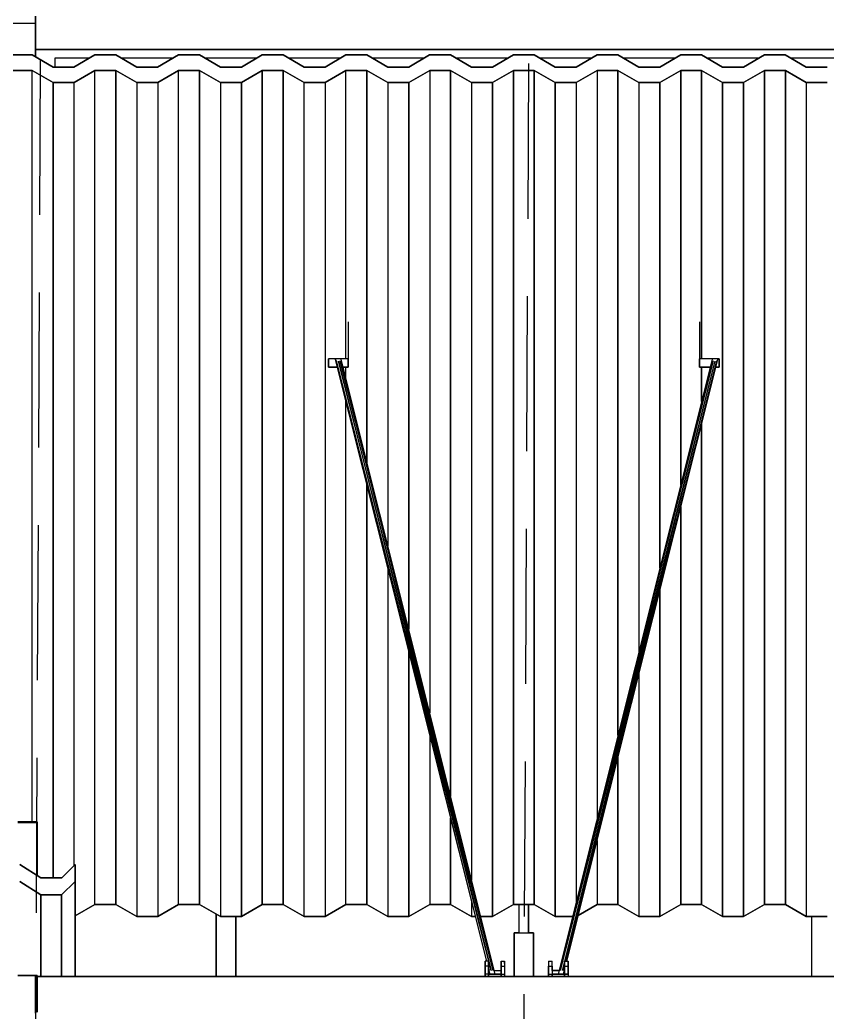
# Model space of a CAD drawing. Header units: millimetres. Extents: x -4997 to -4876, y -8737 to -8661.
# Drawn here: x -4962.221 to -4958.913, y -8700.73 to -8696.667 of the extents above; entities that cross this region are included whole.
import ezdxf

# ---------------------------------------------------------------- set-up
doc = ezdxf.new("R2010")
doc.units = ezdxf.units.MM
doc.header["$LTSCALE"] = 0.1
doc.linetypes.add('HIDDEN', pattern=[9.525, 6.35, -3.175])
for name, color, linetype in [('cobertura nova', 4, 'Continuous'), ('hachuras cobertura', 251, 'Continuous'), ('imagem', 7, 'Continuous'), ('layout cobertura', 251, 'Continuous'), ('visto', 9, 'Continuous')]:
    doc.layers.add(name, color=color, linetype=linetype)
picture_1 = doc.add_image_def('image1.jpg', size_in_pixel=(1920, 1080))

msp = doc.modelspace()

# ---------------------------------------------------------------- linework, layer by layer
at = {"layer": 'cobertura nova'}
for p, q in [((-4962.1558, -8696.6858), (-4962.1558, -8696.6519)), ((-4962.1558, -8696.6519), (-4962.1558, -8696.7879)), ((-4962.1558, -8696.8188), (-4962.1558, -8696.6858)), ((-4962.1558, -8696.7879), (-4962.1558, -8696.8188)), ((-4962.1557, -8696.7878), (-4962.0757, -8696.7878)), ((-4962.0757, -8696.7879), (-4962.1557, -8696.7879)), ((-4962.0757, -8696.7878), (-4958.2357, -8696.7879)), ((-4958.2357, -8696.7879), (-4962.0757, -8696.7879)), ((-4962.1701, -8696.8105), (-4962.2559, -8696.8105)), ((-4962.2559, -8696.8105), (-4962.1701, -8696.8105)), ((-4962.0844, -8696.86), (-4962.1701, -8696.8105)), ((-4962.1701, -8696.8105), (-4962.0844, -8696.86)), ((-4962.0757, -8696.8217), (-4961.9324, -8696.8217)), ((-4962.0757, -8696.86), (-4962.0757, -8696.8217)), ((-4961.913, -8696.8105), (-4961.9987, -8696.86)), ((-4961.9987, -8696.86), (-4961.913, -8696.8105)), ((-4961.913, -8696.8105), (-4961.8273, -8696.8105)), ((-4961.8273, -8696.8105), (-4961.913, -8696.8105)), ((-4961.7416, -8696.86), (-4961.8273, -8696.8105)), ((-4961.8273, -8696.8105), (-4961.7416, -8696.86)), ((-4961.8079, -8696.8217), (-4961.5895, -8696.8217)), ((-4961.5701, -8696.8105), (-4961.6559, -8696.86)), ((-4961.6559, -8696.86), (-4961.5701, -8696.8105)), ((-4961.4844, -8696.8105), (-4961.5701, -8696.8105)), ((-4961.5701, -8696.8105), (-4961.4844, -8696.8105)), ((-4961.4844, -8696.8105), (-4961.3987, -8696.86)), ((-4961.3987, -8696.86), (-4961.4844, -8696.8105)), ((-4961.4651, -8696.8217), (-4961.2466, -8696.8217)), ((-4961.2273, -8696.8105), (-4961.313, -8696.86)), ((-4961.313, -8696.86), (-4961.2273, -8696.8105)), ((-4961.1416, -8696.8105), (-4961.2273, -8696.8105)), ((-4961.2273, -8696.8105), (-4961.1416, -8696.8105)), ((-4961.0559, -8696.86), (-4961.1416, -8696.8105)), ((-4961.1416, -8696.8105), (-4961.0559, -8696.86)), ((-4961.1222, -8696.8217), (-4960.9038, -8696.8217)), ((-4960.9701, -8696.86), (-4960.8844, -8696.8105)), ((-4960.8844, -8696.8105), (-4960.9701, -8696.86)), ((-4960.8844, -8696.8105), (-4960.7987, -8696.8105)), ((-4960.7987, -8696.8105), (-4960.8844, -8696.8105)), ((-4960.7987, -8696.8105), (-4960.713, -8696.86)), ((-4960.713, -8696.86), (-4960.7987, -8696.8105)), ((-4960.7794, -8696.8217), (-4960.5609, -8696.8217)), ((-4960.6273, -8696.86), (-4960.5416, -8696.8105)), ((-4960.5416, -8696.8105), (-4960.6273, -8696.86)), ((-4960.5416, -8696.8105), (-4960.4559, -8696.8105)), ((-4960.4559, -8696.8105), (-4960.5416, -8696.8105)), ((-4960.3701, -8696.86), (-4960.4559, -8696.8105)), ((-4960.4559, -8696.8105), (-4960.3701, -8696.86)), ((-4960.4365, -8696.8217), (-4960.2181, -8696.8217)), ((-4960.2844, -8696.86), (-4960.1987, -8696.8105)), ((-4960.1987, -8696.8105), (-4960.2844, -8696.86)), ((-4960.1987, -8696.8105), (-4960.113, -8696.8105)), ((-4960.113, -8696.8105), (-4960.1987, -8696.8105)), ((-4960.0273, -8696.86), (-4960.113, -8696.8105)), ((-4960.113, -8696.8105), (-4960.0273, -8696.86)), ((-4960.0936, -8696.8217), (-4959.8752, -8696.8217)), ((-4959.8559, -8696.8106), (-4959.9416, -8696.86)), ((-4959.9416, -8696.86), (-4959.8559, -8696.8105)), ((-4959.7701, -8696.8106), (-4959.8559, -8696.8106)), ((-4959.8559, -8696.8105), (-4959.7701, -8696.8105)), ((-4959.6844, -8696.86), (-4959.7701, -8696.8106)), ((-4959.7701, -8696.8105), (-4959.6844, -8696.86)), ((-4959.7508, -8696.8217), (-4959.5323, -8696.8217)), ((-4959.5987, -8696.86), (-4959.513, -8696.8105)), ((-4959.513, -8696.8106), (-4959.5987, -8696.86)), ((-4959.513, -8696.8105), (-4959.4273, -8696.8105)), ((-4959.4273, -8696.8106), (-4959.513, -8696.8106)), ((-4959.4273, -8696.8105), (-4959.3416, -8696.86)), ((-4959.3416, -8696.86), (-4959.4273, -8696.8106)), ((-4959.4079, -8696.8217), (-4959.1895, -8696.8217)), ((-4959.1701, -8696.8106), (-4959.2559, -8696.86)), ((-4959.2559, -8696.86), (-4959.1701, -8696.8106)), ((-4959.0844, -8696.8106), (-4959.1701, -8696.8106)), ((-4959.1701, -8696.8106), (-4959.0844, -8696.8106)), ((-4958.9987, -8696.86), (-4959.0844, -8696.8106)), ((-4959.0844, -8696.8106), (-4958.9987, -8696.86)), ((-4959.0651, -8696.8217), (-4958.8466, -8696.8217)), ((-4961.9987, -8696.86), (-4962.0844, -8696.86)), ((-4962.0844, -8696.86), (-4961.9987, -8696.86)), ((-4961.6559, -8696.86), (-4961.7416, -8696.86)), ((-4961.7416, -8696.86), (-4961.6559, -8696.86)), ((-4961.313, -8696.86), (-4961.3987, -8696.86)), ((-4961.3987, -8696.86), (-4961.313, -8696.86)), ((-4960.9701, -8696.86), (-4961.0559, -8696.86)), ((-4961.0559, -8696.86), (-4960.9701, -8696.86)), ((-4960.713, -8696.86), (-4960.6273, -8696.86)), ((-4960.6273, -8696.86), (-4960.713, -8696.86)), ((-4960.2844, -8696.86), (-4960.3701, -8696.86)), ((-4960.3701, -8696.86), (-4960.2844, -8696.86)), ((-4959.9416, -8696.86), (-4960.0273, -8696.86)), ((-4960.0273, -8696.86), (-4959.9416, -8696.86)), ((-4959.5987, -8696.86), (-4959.6844, -8696.86)), ((-4959.6844, -8696.86), (-4959.5987, -8696.86)), ((-4959.2559, -8696.86), (-4959.3416, -8696.86)), ((-4959.3416, -8696.86), (-4959.2559, -8696.86)), ((-4958.913, -8696.86), (-4958.9987, -8696.86)), ((-4958.9987, -8696.86), (-4958.913, -8696.86)), ((-4962.17, -8696.8739), (-4962.2557, -8696.8739)), ((-4962.2557, -8696.874), (-4962.17, -8696.874)), ((-4962.1701, -8696.8739), (-4962.1701, -8696.874)), ((-4962.0843, -8696.9234), (-4962.17, -8696.8739)), ((-4962.17, -8696.874), (-4962.0843, -8696.9234)), ((-4961.9986, -8696.9234), (-4961.9129, -8696.874)), ((-4961.9129, -8696.874), (-4961.9986, -8696.9234)), ((-4961.913, -8696.874), (-4961.913, -8696.874)), ((-4961.913, -8696.874), (-4961.913, -8696.874)), ((-4961.9129, -8696.874), (-4961.8272, -8696.874)), ((-4961.8272, -8696.874), (-4961.9129, -8696.874)), ((-4961.8273, -8696.874), (-4961.8273, -8696.874)), ((-4961.8273, -8696.874), (-4961.8273, -8696.874)), ((-4961.8272, -8696.874), (-4961.7415, -8696.9235)), ((-4961.7415, -8696.9234), (-4961.8272, -8696.874)), ((-4961.6557, -8696.9235), (-4961.57, -8696.874)), ((-4961.57, -8696.874), (-4961.6557, -8696.9234)), ((-4961.5701, -8696.874), (-4961.5701, -8696.874)), ((-4961.57, -8696.874), (-4961.4843, -8696.874)), ((-4961.4843, -8696.874), (-4961.57, -8696.874)), ((-4961.4844, -8696.874), (-4961.4844, -8696.874)), ((-4961.4844, -8696.874), (-4961.4844, -8696.874)), ((-4961.4843, -8696.874), (-4961.3986, -8696.9235)), ((-4961.3986, -8696.9234), (-4961.4843, -8696.874)), ((-4961.2272, -8696.874), (-4961.3129, -8696.9234)), ((-4961.3129, -8696.9235), (-4961.2272, -8696.874)), ((-4961.2273, -8696.874), (-4961.2273, -8696.874)), ((-4961.1414, -8696.874), (-4961.2272, -8696.874)), ((-4961.2272, -8696.874), (-4961.1414, -8696.874)), ((-4961.1416, -8696.874), (-4961.1416, -8696.874)), ((-4961.1416, -8696.874), (-4961.1416, -8696.874)), ((-4961.1414, -8696.874), (-4961.0557, -8696.9235)), ((-4961.0557, -8696.9234), (-4961.1414, -8696.874)), ((-4960.97, -8696.9235), (-4960.8843, -8696.874)), ((-4960.8843, -8696.874), (-4960.97, -8696.9234)), ((-4960.8844, -8696.874), (-4960.8844, -8696.874)), ((-4960.8844, -8696.874), (-4960.8844, -8696.874)), ((-4960.8843, -8696.874), (-4960.7986, -8696.874)), ((-4960.7986, -8696.874), (-4960.8843, -8696.874)), ((-4960.7987, -8696.874), (-4960.7987, -8696.874)), ((-4960.7987, -8696.874), (-4960.7987, -8696.874)), ((-4960.7986, -8696.874), (-4960.7129, -8696.9235)), ((-4960.7129, -8696.9234), (-4960.7986, -8696.874)), ((-4960.6272, -8696.9235), (-4960.5414, -8696.874)), ((-4960.5414, -8696.874), (-4960.6272, -8696.9234)), ((-4960.5416, -8696.874), (-4960.5416, -8696.874)), ((-4960.5416, -8696.874), (-4960.5416, -8696.874)), ((-4960.5414, -8696.874), (-4960.4557, -8696.874)), ((-4960.4557, -8696.874), (-4960.5414, -8696.874)), ((-4960.4559, -8696.874), (-4960.4559, -8696.874)), ((-4960.4559, -8696.874), (-4960.4559, -8696.874)), ((-4960.4557, -8696.874), (-4960.37, -8696.9235)), ((-4960.37, -8696.9235), (-4960.4557, -8696.874)), ((-4960.1986, -8696.874), (-4960.2843, -8696.9235)), ((-4960.2843, -8696.9235), (-4960.1986, -8696.874)), ((-4960.1987, -8696.8741), (-4960.1987, -8696.874)), ((-4960.1987, -8696.874), (-4960.1987, -8696.8741)), ((-4960.1129, -8696.874), (-4960.1986, -8696.874)), ((-4960.1986, -8696.874), (-4960.1129, -8696.874)), ((-4960.113, -8696.874), (-4960.113, -8696.874)), ((-4960.113, -8696.874), (-4960.113, -8696.874)), ((-4960.0272, -8696.9235), (-4960.1129, -8696.874)), ((-4960.1129, -8696.874), (-4960.0272, -8696.9235)), ((-4959.9414, -8696.9235), (-4959.8557, -8696.874)), ((-4959.8557, -8696.874), (-4959.9414, -8696.9235)), ((-4959.8559, -8696.8741), (-4959.8559, -8696.874)), ((-4959.8557, -8696.874), (-4959.77, -8696.874)), ((-4959.77, -8696.874), (-4959.8557, -8696.874)), ((-4959.7701, -8696.874), (-4959.7701, -8696.874)), ((-4959.7701, -8696.874), (-4959.7701, -8696.874)), ((-4959.77, -8696.874), (-4959.6843, -8696.9235)), ((-4959.6843, -8696.9235), (-4959.77, -8696.874)), ((-4959.5129, -8696.874), (-4959.5986, -8696.9235)), ((-4959.5986, -8696.9235), (-4959.5129, -8696.874)), ((-4959.513, -8696.8741), (-4959.513, -8696.8741)), ((-4959.513, -8696.8741), (-4959.513, -8696.8741)), ((-4959.4272, -8696.874), (-4959.5129, -8696.874)), ((-4959.5129, -8696.874), (-4959.4272, -8696.874)), ((-4959.4273, -8696.874), (-4959.4273, -8696.874)), ((-4959.4273, -8696.874), (-4959.4273, -8696.874)), ((-4959.3414, -8696.9235), (-4959.4272, -8696.874)), ((-4959.4272, -8696.874), (-4959.3414, -8696.9235)), ((-4959.17, -8696.874), (-4959.2557, -8696.9235)), ((-4959.2557, -8696.9235), (-4959.17, -8696.874)), ((-4959.1701, -8696.8741), (-4959.1701, -8696.8741)), ((-4959.0843, -8696.874), (-4959.17, -8696.874)), ((-4959.17, -8696.874), (-4959.0843, -8696.874)), ((-4959.0844, -8696.874), (-4959.0844, -8696.874)), ((-4959.0844, -8696.874), (-4959.0844, -8696.874)), ((-4959.0843, -8696.874), (-4958.9986, -8696.9235)), ((-4958.9986, -8696.9235), (-4959.0843, -8696.874)), ((-4962.0844, -8696.9234), (-4962.0844, -8696.9234)), ((-4962.0844, -8696.9234), (-4962.0844, -8696.9234)), ((-4962.0843, -8696.9234), (-4961.9986, -8696.9234)), ((-4961.9986, -8696.9234), (-4962.0843, -8696.9234)), ((-4961.9987, -8696.9234), (-4961.9987, -8696.9234)), ((-4961.7416, -8696.9234), (-4961.7416, -8696.9234)), ((-4961.7415, -8696.9235), (-4961.6557, -8696.9235)), ((-4961.6557, -8696.9234), (-4961.7415, -8696.9234)), ((-4961.6559, -8696.9235), (-4961.6559, -8696.9234)), ((-4961.6559, -8696.9234), (-4961.6559, -8696.9235)), ((-4961.3987, -8696.9234), (-4961.3987, -8696.9234)), ((-4961.3987, -8696.9234), (-4961.3987, -8696.9234)), ((-4961.3129, -8696.9234), (-4961.3986, -8696.9234)), ((-4961.3986, -8696.9235), (-4961.3129, -8696.9235)), ((-4961.313, -8696.9235), (-4961.313, -8696.9234)), ((-4961.0559, -8696.9234), (-4961.0559, -8696.9234)), ((-4960.97, -8696.9234), (-4961.0557, -8696.9234)), ((-4961.0557, -8696.9235), (-4960.97, -8696.9235)), ((-4960.9701, -8696.9235), (-4960.9701, -8696.9234)), ((-4960.9701, -8696.9234), (-4960.9701, -8696.9235)), ((-4960.713, -8696.9234), (-4960.713, -8696.9234)), ((-4960.713, -8696.9234), (-4960.713, -8696.9234)), ((-4960.6272, -8696.9234), (-4960.7129, -8696.9234)), ((-4960.7129, -8696.9235), (-4960.6272, -8696.9235)), ((-4960.6273, -8696.9235), (-4960.6273, -8696.9234)), ((-4960.6273, -8696.9234), (-4960.6273, -8696.9235)), ((-4960.3701, -8696.9234), (-4960.3701, -8696.9234)), ((-4960.2843, -8696.9235), (-4960.37, -8696.9235)), ((-4960.37, -8696.9235), (-4960.2843, -8696.9235)), ((-4960.2844, -8696.9235), (-4960.2844, -8696.9235)), ((-4960.2844, -8696.9235), (-4960.2844, -8696.9235)), ((-4960.0273, -8696.9234), (-4960.0273, -8696.9234)), ((-4960.0272, -8696.9235), (-4959.9414, -8696.9235)), ((-4959.9414, -8696.9235), (-4960.0272, -8696.9235)), ((-4959.9416, -8696.9235), (-4959.9416, -8696.9235)), ((-4959.9416, -8696.9235), (-4959.9416, -8696.9235)), ((-4959.6844, -8696.9234), (-4959.6844, -8696.9234)), ((-4959.6843, -8696.9235), (-4959.5986, -8696.9235)), ((-4959.5986, -8696.9235), (-4959.6843, -8696.9235)), ((-4959.5987, -8696.9235), (-4959.5987, -8696.9235)), ((-4959.3416, -8696.9234), (-4959.3416, -8696.9234)), ((-4959.3416, -8696.9234), (-4959.3416, -8696.9234)), ((-4959.2557, -8696.9235), (-4959.3414, -8696.9235)), ((-4959.3414, -8696.9235), (-4959.2557, -8696.9235)), ((-4959.2559, -8696.9235), (-4959.2559, -8696.9235)), ((-4958.9987, -8696.9234), (-4958.9987, -8696.9234)), ((-4958.9986, -8696.9235), (-4958.9129, -8696.9235)), ((-4958.9129, -8696.9235), (-4958.9986, -8696.9235)), ((-4958.913, -8696.9235), (-4958.913, -8696.9235)), ((-4958.913, -8696.9235), (-4958.913, -8696.9235)), ((-4960.8757, -8697.9037), (-4960.8757, -8698.0553)), ((-4959.4357, -8697.9037), (-4959.4357, -8698.0553)), ((-4960.8757, -8697.9375), (-4960.8757, -8698.0891)), ((-4960.8757, -8698.0553), (-4960.9557, -8698.0553)), ((-4960.9557, -8698.0553), (-4960.9557, -8698.0891)), ((-4960.9557, -8698.0891), (-4960.9557, -8698.0553)), ((-4960.927, -8698.0569), (-4960.3089, -8700.5211)), ((-4960.3068, -8700.5211), (-4960.927, -8698.0569)), ((-4960.2897, -8700.5599), (-4960.9237, -8698.0625)), ((-4960.3068, -8700.5211), (-4960.9237, -8698.0625)), ((-4960.2813, -8700.5599), (-4960.9157, -8698.0648)), ((-4960.9157, -8698.0648), (-4960.2896, -8700.5599)), ((-4960.2731, -8700.5744), (-4960.9078, -8698.0625)), ((-4960.9078, -8698.0625), (-4960.2811, -8700.5599)), ((-4960.273, -8700.5744), (-4960.9045, -8698.0569)), ((-4960.8757, -8698.0553), (-4960.8757, -8698.0891)), ((-4960.8757, -8698.0891), (-4960.8757, -8698.0553)), ((-4959.384, -8698.0569), (-4960.0155, -8700.5744)), ((-4959.3807, -8698.0625), (-4960.0154, -8700.5744)), ((-4960.0074, -8700.5599), (-4959.3807, -8698.0625)), ((-4959.3728, -8698.0648), (-4960.0072, -8700.5599)), ((-4959.3728, -8698.0648), (-4959.999, -8700.5599)), ((-4959.3648, -8698.0625), (-4959.9988, -8700.5599)), ((-4959.9818, -8700.5211), (-4959.3648, -8698.0625)), ((-4959.9817, -8700.5211), (-4959.3615, -8698.0569)), ((-4959.9797, -8700.5211), (-4959.3615, -8698.0569)), ((-4959.4357, -8698.0553), (-4959.4357, -8698.0891)), ((-4959.3557, -8698.0553), (-4959.4357, -8698.0553)), ((-4959.4357, -8698.0891), (-4959.4357, -8698.0553)), ((-4959.3557, -8698.0553), (-4959.3557, -8698.0891)), ((-4959.3557, -8698.0891), (-4959.3557, -8698.0553)), ((-4960.9189, -8698.0891), (-4960.9557, -8698.0891)), ((-4960.9557, -8698.0891), (-4960.9189, -8698.0891)), ((-4960.8757, -8698.0891), (-4960.8964, -8698.0891)), ((-4960.8964, -8698.0891), (-4960.8757, -8698.0891)), ((-4959.3921, -8698.0891), (-4959.4357, -8698.0891)), ((-4959.4357, -8698.0891), (-4959.4357, -8698.0891)), ((-4959.4357, -8698.0891), (-4959.3921, -8698.0891)), ((-4959.4272, -8698.0891), (-4959.4272, -8698.2289)), ((-4959.3557, -8698.0891), (-4959.3696, -8698.0891)), ((-4959.3696, -8698.0891), (-4959.3557, -8698.0891)), ((-4962.1491, -8699.951), (-4962.2291, -8699.951)), ((-4962.1491, -8699.9553), (-4962.2291, -8699.9553)), ((-4962.1491, -8699.951), (-4962.1491, -8699.9553)), ((-4962.1491, -8699.9553), (-4962.1491, -8700.0928)), ((-4962.1491, -8700.0928), (-4962.1491, -8700.0971)), ((-4962.1491, -8700.0971), (-4962.1491, -8700.1712)), ((-4962.1349, -8700.1803), (-4962.2206, -8700.1257)), ((-4962.2206, -8700.1257), (-4962.1349, -8700.1803)), ((-4961.9938, -8700.1257), (-4962.0491, -8700.1803)), ((-4962.0491, -8700.1803), (-4961.9938, -8700.1257)), ((-4961.994, -8700.1956), (-4961.9938, -8700.1257)), ((-4961.9938, -8700.1257), (-4961.994, -8700.1956)), ((-4961.9938, -8700.5598), (-4961.9938, -8700.1257)), ((-4961.9938, -8700.1257), (-4961.9938, -8700.5598)), ((-4962.2207, -8700.1956), (-4962.135, -8700.2502)), ((-4962.135, -8700.2502), (-4962.2207, -8700.1956)), ((-4962.0491, -8700.1803), (-4962.1349, -8700.1803)), ((-4962.1349, -8700.1803), (-4962.0491, -8700.1803)), ((-4962.0493, -8700.2502), (-4961.994, -8700.1956)), ((-4961.994, -8700.1956), (-4962.0493, -8700.2502)), ((-4961.994, -8700.1956), (-4961.994, -8700.5846)), ((-4962.135, -8700.2502), (-4962.0493, -8700.2502)), ((-4962.0493, -8700.2502), (-4962.135, -8700.2502)), ((-4962.1349, -8700.2502), (-4962.1349, -8700.2502)), ((-4962.0491, -8700.25), (-4962.0491, -8700.25)), ((-4961.9129, -8700.2891), (-4961.9938, -8700.3358)), ((-4961.9938, -8700.3358), (-4961.9129, -8700.2891)), ((-4961.8272, -8700.2891), (-4961.9129, -8700.2891)), ((-4961.9129, -8700.2891), (-4961.8272, -8700.2891)), ((-4961.7415, -8700.3386), (-4961.8272, -8700.2891)), ((-4961.8272, -8700.2891), (-4961.7415, -8700.3386)), ((-4961.5701, -8700.2891), (-4961.6558, -8700.3386)), ((-4961.6558, -8700.3386), (-4961.5701, -8700.2891)), ((-4961.4843, -8700.2891), (-4961.5701, -8700.2891)), ((-4961.5701, -8700.2891), (-4961.4843, -8700.2891)), ((-4961.4843, -8700.2891), (-4961.3986, -8700.3386)), ((-4961.3986, -8700.3386), (-4961.4843, -8700.2891)), ((-4961.3129, -8700.3386), (-4961.2272, -8700.2891)), ((-4961.2272, -8700.2891), (-4961.3129, -8700.3386)), ((-4961.2272, -8700.2891), (-4961.1415, -8700.2891)), ((-4961.1415, -8700.2891), (-4961.2272, -8700.2891)), ((-4961.1415, -8700.2891), (-4961.0558, -8700.3386)), ((-4961.0558, -8700.3386), (-4961.1415, -8700.2891)), ((-4960.97, -8700.3386), (-4960.8843, -8700.2891)), ((-4960.8843, -8700.2891), (-4960.97, -8700.3386)), ((-4960.8843, -8700.2891), (-4960.7986, -8700.2891)), ((-4960.7986, -8700.2891), (-4960.8843, -8700.2891)), ((-4960.7986, -8700.2891), (-4960.7129, -8700.3386)), ((-4960.7129, -8700.3386), (-4960.7986, -8700.2891)), ((-4960.6272, -8700.3386), (-4960.5415, -8700.2891)), ((-4960.5415, -8700.2891), (-4960.6272, -8700.3386)), ((-4960.5415, -8700.2891), (-4960.4558, -8700.2891)), ((-4960.4558, -8700.2891), (-4960.5415, -8700.2891)), ((-4960.4558, -8700.2891), (-4960.37, -8700.3386)), ((-4960.37, -8700.3386), (-4960.4558, -8700.2891)), ((-4960.2843, -8700.3386), (-4960.1986, -8700.2891)), ((-4960.1986, -8700.2891), (-4960.2843, -8700.3386)), ((-4960.1986, -8700.2891), (-4960.1129, -8700.2891)), ((-4960.1129, -8700.2891), (-4960.1986, -8700.2891)), ((-4960.1755, -8700.4046), (-4960.1755, -8700.2891)), ((-4960.136, -8700.4046), (-4960.136, -8700.2891)), ((-4960.136, -8700.2891), (-4960.136, -8700.4046)), ((-4960.136, -8700.4046), (-4960.136, -8700.2891)), ((-4960.1129, -8700.2891), (-4960.0272, -8700.3386)), ((-4960.0272, -8700.3386), (-4960.1129, -8700.2891)), ((-4959.9326, -8700.3335), (-4959.8558, -8700.2891)), ((-4959.8558, -8700.2891), (-4959.9326, -8700.3335)), ((-4959.8558, -8700.2891), (-4959.77, -8700.2891)), ((-4959.77, -8700.2891), (-4959.8558, -8700.2891)), ((-4959.77, -8700.2891), (-4959.6843, -8700.3386)), ((-4959.6843, -8700.3386), (-4959.77, -8700.2891)), ((-4959.5986, -8700.3386), (-4959.5129, -8700.2891)), ((-4959.5129, -8700.2891), (-4959.5986, -8700.3386)), ((-4959.5129, -8700.2891), (-4959.4272, -8700.2891)), ((-4959.4272, -8700.2891), (-4959.5129, -8700.2891)), ((-4959.4272, -8700.2891), (-4959.3415, -8700.3386)), ((-4959.3415, -8700.3386), (-4959.4272, -8700.2891)), ((-4959.2558, -8700.3386), (-4959.17, -8700.2891)), ((-4959.17, -8700.2891), (-4959.2558, -8700.3386)), ((-4959.17, -8700.2891), (-4959.0843, -8700.2891)), ((-4959.0843, -8700.2891), (-4959.17, -8700.2891)), ((-4959.0843, -8700.2891), (-4958.9986, -8700.3386)), ((-4958.9986, -8700.3386), (-4959.0843, -8700.2891)), ((-4961.6558, -8700.3386), (-4961.7415, -8700.3386)), ((-4961.7415, -8700.3386), (-4961.6558, -8700.3386)), ((-4961.4158, -8700.5846), (-4961.4158, -8700.3287)), ((-4961.4158, -8700.3287), (-4961.4158, -8700.5846)), ((-4961.3986, -8700.3386), (-4961.3129, -8700.3386)), ((-4961.3129, -8700.3386), (-4961.3986, -8700.3386)), ((-4961.3358, -8700.3386), (-4961.3358, -8700.5846)), ((-4961.3358, -8700.5846), (-4961.3358, -8700.3386)), ((-4961.0558, -8700.3386), (-4960.97, -8700.3386)), ((-4960.97, -8700.3386), (-4961.0558, -8700.3386)), ((-4960.7129, -8700.3386), (-4960.6272, -8700.3386)), ((-4960.6272, -8700.3386), (-4960.7129, -8700.3386)), ((-4960.37, -8700.3386), (-4960.3547, -8700.3386)), ((-4960.3547, -8700.3386), (-4960.37, -8700.3386)), ((-4960.3322, -8700.3386), (-4960.2843, -8700.3386)), ((-4960.2843, -8700.3386), (-4960.3322, -8700.3386)), ((-4960.0272, -8700.3386), (-4959.9564, -8700.3386)), ((-4959.9564, -8700.3386), (-4960.0272, -8700.3386)), ((-4959.6843, -8700.3386), (-4959.5986, -8700.3386)), ((-4959.5986, -8700.3386), (-4959.6843, -8700.3386)), ((-4959.3415, -8700.3386), (-4959.2558, -8700.3386)), ((-4959.2558, -8700.3386), (-4959.3415, -8700.3386)), ((-4958.9986, -8700.3386), (-4958.9129, -8700.3386)), ((-4958.9129, -8700.3386), (-4958.9986, -8700.3386)), ((-4958.9758, -8700.5846), (-4958.9758, -8700.3386)), ((-4960.1958, -8700.5846), (-4960.1958, -8700.4046)), ((-4960.1958, -8700.4046), (-4960.1158, -8700.4046)), ((-4960.1755, -8700.4046), (-4960.1958, -8700.4046)), ((-4960.1958, -8700.5846), (-4960.1958, -8700.4046)), ((-4960.1958, -8700.4046), (-4960.1958, -8700.5846)), ((-4960.1158, -8700.4046), (-4960.136, -8700.4046)), ((-4960.1158, -8700.4046), (-4960.1158, -8700.5846)), ((-4960.1158, -8700.4046), (-4960.1158, -8700.5846)), ((-4960.1158, -8700.5846), (-4960.1158, -8700.4046)), ((-4960.2998, -8700.5211), (-4960.3143, -8700.5211)), ((-4960.3143, -8700.5211), (-4960.3143, -8700.5279)), ((-4960.3143, -8700.5412), (-4960.3143, -8700.5211)), ((-4960.3143, -8700.5211), (-4960.3143, -8700.5412)), ((-4960.3143, -8700.5279), (-4960.3143, -8700.5211)), ((-4960.2998, -8700.5211), (-4960.2998, -8700.5412)), ((-4960.2998, -8700.5412), (-4960.2998, -8700.5211)), ((-4960.2487, -8700.5279), (-4960.2487, -8700.5211)), ((-4960.2487, -8700.5211), (-4960.2487, -8700.5412)), ((-4960.2487, -8700.5211), (-4960.2343, -8700.5211)), ((-4960.2487, -8700.5412), (-4960.2487, -8700.5211)), ((-4960.2343, -8700.5211), (-4960.2343, -8700.5412)), ((-4960.2343, -8700.5279), (-4960.2343, -8700.5211)), ((-4960.2342, -8700.5412), (-4960.2343, -8700.5211)), ((-4960.2343, -8700.5211), (-4960.2343, -8700.5279)), ((-4960.0543, -8700.5211), (-4960.0398, -8700.5211)), ((-4960.0543, -8700.5211), (-4960.0543, -8700.5412)), ((-4960.0398, -8700.5412), (-4960.0398, -8700.5211)), ((-4960.0398, -8700.5279), (-4960.0398, -8700.5211)), ((-4959.9887, -8700.5279), (-4959.9887, -8700.5211)), ((-4959.9887, -8700.5211), (-4959.9887, -8700.5412)), ((-4959.9887, -8700.5211), (-4959.9743, -8700.5211)), ((-4959.9887, -8700.5412), (-4959.9887, -8700.5211)), ((-4959.9743, -8700.5412), (-4959.9743, -8700.5211)), ((-4959.9743, -8700.5211), (-4959.9743, -8700.5412)), ((-4959.9743, -8700.5279), (-4959.9743, -8700.5211)), ((-4961.9938, -8700.5598), (-4961.994, -8700.5599)), ((-4961.9939, -8700.5846), (-4961.9938, -8700.5598)), ((-4960.3143, -8700.5494), (-4960.3143, -8700.5279)), ((-4960.2998, -8700.5412), (-4960.3143, -8700.5412)), ((-4960.3143, -8700.5745), (-4960.3143, -8700.5412)), ((-4960.3143, -8700.5412), (-4960.3143, -8700.5745)), ((-4960.3143, -8700.5846), (-4960.3143, -8700.5494)), ((-4960.2998, -8700.5412), (-4960.2998, -8700.5745)), ((-4960.2998, -8700.5745), (-4960.2998, -8700.5412)), ((-4960.297, -8700.5599), (-4960.2998, -8700.5487)), ((-4960.2971, -8700.5599), (-4960.2998, -8700.5489)), ((-4960.2998, -8700.5572), (-4960.2955, -8700.5744)), ((-4960.2767, -8700.5599), (-4960.2487, -8700.5599)), ((-4960.2487, -8700.5494), (-4960.2487, -8700.5279)), ((-4960.2487, -8700.5412), (-4960.2487, -8700.5745)), ((-4960.2487, -8700.5412), (-4960.2343, -8700.5412)), ((-4960.2487, -8700.5745), (-4960.2487, -8700.5412)), ((-4960.2487, -8700.5599), (-4960.2487, -8700.5494)), ((-4960.2487, -8700.5744), (-4960.2487, -8700.5599)), ((-4960.2343, -8700.5279), (-4960.2343, -8700.5494)), ((-4960.2343, -8700.5412), (-4960.2343, -8700.5745)), ((-4960.2343, -8700.5494), (-4960.2343, -8700.5846)), ((-4960.2342, -8700.5745), (-4960.2342, -8700.5412)), ((-4960.0543, -8700.5412), (-4960.0398, -8700.5412)), ((-4960.0543, -8700.5745), (-4960.0543, -8700.5412)), ((-4960.0543, -8700.5412), (-4960.0543, -8700.5745)), ((-4960.0543, -8700.5846), (-4960.0543, -8700.5618)), ((-4960.0398, -8700.5412), (-4960.0398, -8700.5745)), ((-4960.0398, -8700.5494), (-4960.0398, -8700.5412)), ((-4960.0398, -8700.5599), (-4960.0398, -8700.5494)), ((-4960.0398, -8700.5494), (-4960.0398, -8700.5494)), ((-4960.0119, -8700.5599), (-4960.0398, -8700.5599)), ((-4960.0398, -8700.5599), (-4960.0119, -8700.5599)), ((-4959.993, -8700.5744), (-4959.9887, -8700.5572)), ((-4959.9915, -8700.5599), (-4959.9887, -8700.5487)), ((-4959.9915, -8700.5599), (-4959.9887, -8700.5489)), ((-4959.9887, -8700.5412), (-4959.9887, -8700.5745)), ((-4959.9887, -8700.5412), (-4959.9743, -8700.5412)), ((-4959.9887, -8700.5745), (-4959.9887, -8700.5412)), ((-4959.9887, -8700.5599), (-4959.9887, -8700.5573)), ((-4959.9887, -8700.5599), (-4959.9887, -8700.5744)), ((-4959.9743, -8700.5745), (-4959.9743, -8700.5412)), ((-4959.9743, -8700.5412), (-4959.9743, -8700.5745)), ((-4962.1492, -8700.58), (-4962.2292, -8700.58)), ((-4962.2292, -8700.58), (-4962.1492, -8700.58)), ((-4958.2358, -8700.5846), (-4962.1558, -8700.5846)), ((-4962.1558, -8700.7346), (-4962.1558, -8700.5846)), ((-4962.1558, -8700.5846), (-4962.0758, -8700.5846)), ((-4962.1558, -8700.5846), (-4962.1558, -8700.7346)), ((-4962.1492, -8700.58), (-4962.1492, -8700.5846)), ((-4962.1492, -8700.5846), (-4962.1492, -8700.58)), ((-4962.1492, -8700.58), (-4962.1492, -8700.73)), ((-4962.1492, -8700.58), (-4962.1492, -8700.5846)), ((-4962.1492, -8700.73), (-4962.1492, -8700.58)), ((-4962.0758, -8700.5846), (-4958.2358, -8700.5846)), ((-4958.2358, -8700.5846), (-4962.0758, -8700.5846)), ((-4960.3143, -8700.5846), (-4961.994, -8700.5846)), ((-4961.994, -8700.5846), (-4960.3143, -8700.5846)), ((-4961.9939, -8700.5846), (-4961.4158, -8700.5846)), ((-4961.3358, -8700.5846), (-4960.3143, -8700.5846)), ((-4960.3143, -8700.5846), (-4961.3358, -8700.5846)), ((-4961.3358, -8700.5846), (-4960.3143, -8700.5846)), ((-4960.2998, -8700.5745), (-4960.3143, -8700.5745)), ((-4960.3143, -8700.5846), (-4960.3143, -8700.5745)), ((-4960.3143, -8700.5745), (-4960.3143, -8700.5846)), ((-4960.2998, -8700.5744), (-4960.2487, -8700.5744)), ((-4960.2487, -8700.5744), (-4960.2998, -8700.5744)), ((-4960.2998, -8700.5745), (-4960.2998, -8700.5846)), ((-4960.2998, -8700.5846), (-4960.2998, -8700.5745)), ((-4960.2487, -8700.5846), (-4960.2487, -8700.5744)), ((-4960.2487, -8700.5745), (-4960.2343, -8700.5745)), ((-4960.2487, -8700.5846), (-4960.2487, -8700.5745)), ((-4960.2487, -8700.5745), (-4960.2487, -8700.5846)), ((-4960.2343, -8700.5745), (-4960.2343, -8700.5846)), ((-4960.2343, -8700.5846), (-4960.2343, -8700.5846)), ((-4960.2343, -8700.5846), (-4960.2343, -8700.5846)), ((-4960.2343, -8700.5846), (-4960.2343, -8700.5846)), ((-4960.2343, -8700.5846), (-4960.2343, -8700.5846)), ((-4960.2343, -8700.5846), (-4960.2343, -8700.5846)), ((-4960.2342, -8700.5846), (-4960.2342, -8700.5745)), ((-4960.2342, -8700.5846), (-4960.0543, -8700.5846)), ((-4960.0543, -8700.5846), (-4960.2342, -8700.5846)), ((-4960.0543, -8700.5846), (-4960.2342, -8700.5846)), ((-4960.2342, -8700.5846), (-4960.0543, -8700.5846)), ((-4960.2342, -8700.5846), (-4960.1958, -8700.5846)), ((-4960.0543, -8700.5745), (-4960.0398, -8700.5745)), ((-4960.0543, -8700.5846), (-4960.0543, -8700.5745)), ((-4960.0543, -8700.5745), (-4960.0543, -8700.5846)), ((-4960.0398, -8700.5744), (-4959.9887, -8700.5744)), ((-4959.9887, -8700.5744), (-4960.0398, -8700.5744)), ((-4960.0398, -8700.5745), (-4960.0398, -8700.5846)), ((-4960.0398, -8700.5846), (-4960.0398, -8700.5745)), ((-4959.9887, -8700.5745), (-4959.9887, -8700.5846)), ((-4959.9887, -8700.5745), (-4959.9743, -8700.5745)), ((-4959.9887, -8700.5846), (-4959.9887, -8700.5745)), ((-4959.9743, -8700.5745), (-4959.9887, -8700.5745)), ((-4959.9743, -8700.5745), (-4959.9743, -8700.5846)), ((-4959.9743, -8700.5846), (-4958.9758, -8700.5846)), ((-4958.9758, -8700.5846), (-4959.9743, -8700.5846)), ((-4958.2927, -8700.5846), (-4959.9743, -8700.5846)), ((-4959.9743, -8700.5846), (-4958.2927, -8700.5846))]:
    msp.add_line(p, q, dxfattribs=at)
at = {"layer": 'hachuras cobertura'}
for p, q in [((-4962.17, -8699.951), (-4962.17, -8696.874)), ((-4961.9129, -8700.2891), (-4961.9129, -8696.874)), ((-4961.8272, -8700.2891), (-4961.8272, -8696.874)), ((-4961.8272, -8696.874), (-4961.8272, -8700.2891)), ((-4961.5701, -8700.2891), (-4961.57, -8696.874)), ((-4961.4843, -8696.874), (-4961.4843, -8700.2891)), ((-4961.4843, -8700.2891), (-4961.4843, -8696.874)), ((-4961.2272, -8696.874), (-4961.2272, -8700.2891)), ((-4961.2272, -8700.2891), (-4961.2272, -8696.874)), ((-4961.1415, -8700.2891), (-4961.1414, -8696.874)), ((-4961.1414, -8696.874), (-4961.1415, -8700.2891)), ((-4960.8843, -8698.0553), (-4960.8843, -8696.874)), ((-4960.7986, -8696.874), (-4960.7986, -8698.479)), ((-4960.7986, -8698.479), (-4960.7986, -8696.874)), ((-4960.5414, -8696.874), (-4960.5415, -8699.5042)), ((-4960.4557, -8696.874), (-4960.4558, -8699.8459)), ((-4960.4558, -8699.8459), (-4960.4557, -8696.874)), ((-4960.1986, -8696.874), (-4960.1986, -8700.2891)), ((-4960.1986, -8700.2891), (-4960.1986, -8696.874)), ((-4960.1129, -8696.874), (-4960.1129, -8700.2891)), ((-4960.1129, -8700.2891), (-4960.1129, -8696.874)), ((-4959.8557, -8696.874), (-4959.8558, -8699.9375)), ((-4959.77, -8696.874), (-4959.77, -8699.5958)), ((-4959.77, -8699.5958), (-4959.77, -8696.874)), ((-4959.5129, -8696.874), (-4959.5129, -8698.5706)), ((-4959.5129, -8698.5706), (-4959.5129, -8696.874)), ((-4959.4272, -8696.874), (-4959.4272, -8698.0553)), ((-4959.4272, -8698.0553), (-4959.4272, -8696.874)), ((-4959.17, -8696.874), (-4959.17, -8700.2891)), ((-4959.17, -8700.2891), (-4959.17, -8696.874)), ((-4959.0843, -8700.2891), (-4959.0843, -8696.874)), ((-4959.0843, -8696.874), (-4959.0843, -8700.2891)), ((-4962.0843, -8700.1803), (-4962.0843, -8696.9234)), ((-4962.0843, -8696.9234), (-4962.0843, -8700.1803)), ((-4961.9986, -8700.1305), (-4961.9986, -8696.9234)), ((-4961.7415, -8696.9235), (-4961.7415, -8700.3386)), ((-4961.6557, -8696.9235), (-4961.6558, -8700.3386)), ((-4961.3986, -8696.9235), (-4961.3986, -8700.3386)), ((-4961.3129, -8696.9235), (-4961.3129, -8700.3386)), ((-4961.3129, -8700.3386), (-4961.3129, -8696.9235)), ((-4961.0558, -8700.3386), (-4961.0557, -8696.9235)), ((-4960.97, -8696.9235), (-4960.97, -8700.3386)), ((-4960.7129, -8696.9235), (-4960.7129, -8698.8207)), ((-4960.6272, -8696.9235), (-4960.6272, -8699.1624)), ((-4960.6272, -8699.1624), (-4960.6272, -8696.9235)), ((-4960.37, -8696.9235), (-4960.37, -8700.1876)), ((-4960.2843, -8696.9235), (-4960.2843, -8700.3386)), ((-4960.2843, -8700.3386), (-4960.2843, -8696.9235)), ((-4960.0272, -8700.3386), (-4960.0272, -8696.9235)), ((-4960.0272, -8696.9235), (-4960.0272, -8700.3386)), ((-4959.9414, -8696.9235), (-4959.9415, -8700.2792)), ((-4959.6843, -8696.9235), (-4959.6843, -8699.2541)), ((-4959.5986, -8696.9235), (-4959.5986, -8698.9124)), ((-4959.5986, -8698.9124), (-4959.5986, -8696.9235)), ((-4959.3414, -8696.9235), (-4959.3415, -8700.3386)), ((-4959.3415, -8700.3386), (-4959.3414, -8696.9235)), ((-4959.2557, -8696.9235), (-4959.2558, -8700.3386)), ((-4959.2558, -8700.3386), (-4959.2557, -8696.9235)), ((-4958.9986, -8696.9235), (-4958.9986, -8700.3386)), ((-4960.8843, -8698.1373), (-4960.8843, -8698.0891)), ((-4959.4272, -8698.2289), (-4959.4272, -8698.0891)), ((-4960.8843, -8700.2891), (-4960.8843, -8698.2269)), ((-4959.4272, -8698.3186), (-4959.4272, -8700.2891)), ((-4959.4272, -8700.2891), (-4959.4272, -8698.3186)), ((-4960.7986, -8698.5686), (-4960.7986, -8700.2891)), ((-4960.7986, -8700.2891), (-4960.7986, -8698.5686)), ((-4959.5129, -8698.6603), (-4959.5129, -8700.2891)), ((-4959.5129, -8700.2891), (-4959.5129, -8698.6603)), ((-4960.7129, -8698.9104), (-4960.7129, -8700.3386)), ((-4959.5986, -8699.002), (-4959.5986, -8700.3386)), ((-4959.5986, -8700.3386), (-4959.5986, -8699.002)), ((-4960.6272, -8699.2521), (-4960.6272, -8700.3386)), ((-4960.6272, -8700.3386), (-4960.6272, -8699.2521)), ((-4959.6843, -8699.3437), (-4959.6843, -8700.3386)), ((-4960.5415, -8699.5938), (-4960.5415, -8700.2891)), ((-4959.77, -8699.6855), (-4959.77, -8700.2891)), ((-4959.77, -8700.2891), (-4959.77, -8699.6855)), ((-4960.4558, -8699.9355), (-4960.4558, -8700.2891)), ((-4960.4558, -8700.2891), (-4960.4558, -8699.9355)), ((-4959.8558, -8700.0272), (-4959.8558, -8700.2891)), ((-4962.135, -8700.2502), (-4962.135, -8700.5846)), ((-4962.135, -8700.5846), (-4962.135, -8700.2502)), ((-4962.0493, -8700.2502), (-4962.0493, -8700.5846)), ((-4962.0493, -8700.5846), (-4962.0493, -8700.2502)), ((-4960.37, -8700.2773), (-4960.37, -8700.3386))]:
    msp.add_line(p, q, dxfattribs=at)
at = {"layer": 'layout cobertura', "linetype": 'HIDDEN'}
for p, q in [((-4960.3308, -8736.533), (-4960.0046, -8670.2729)), ((-4962.1948, -8708.8956), (-4962.116, -8692.8958))]:
    msp.add_line(p, q, dxfattribs=at)
at = {"layer": 'visto'}
msp.add_line((-4962.1558, -8696.6814), (-4965.0411, -8696.6814), dxfattribs=at)

# ---------------------------------------------------------------- pictures from other files: only their frames are drawn
at = {"layer": 'imagem'}
image = msp.add_image(picture_1, insert=(-4995.0367, -8736.0525), size_in_units=(116.4021, 65.4762), dxfattribs=at)
image.dxf.flags = 7

doc.saveas('drawing.dxf')
